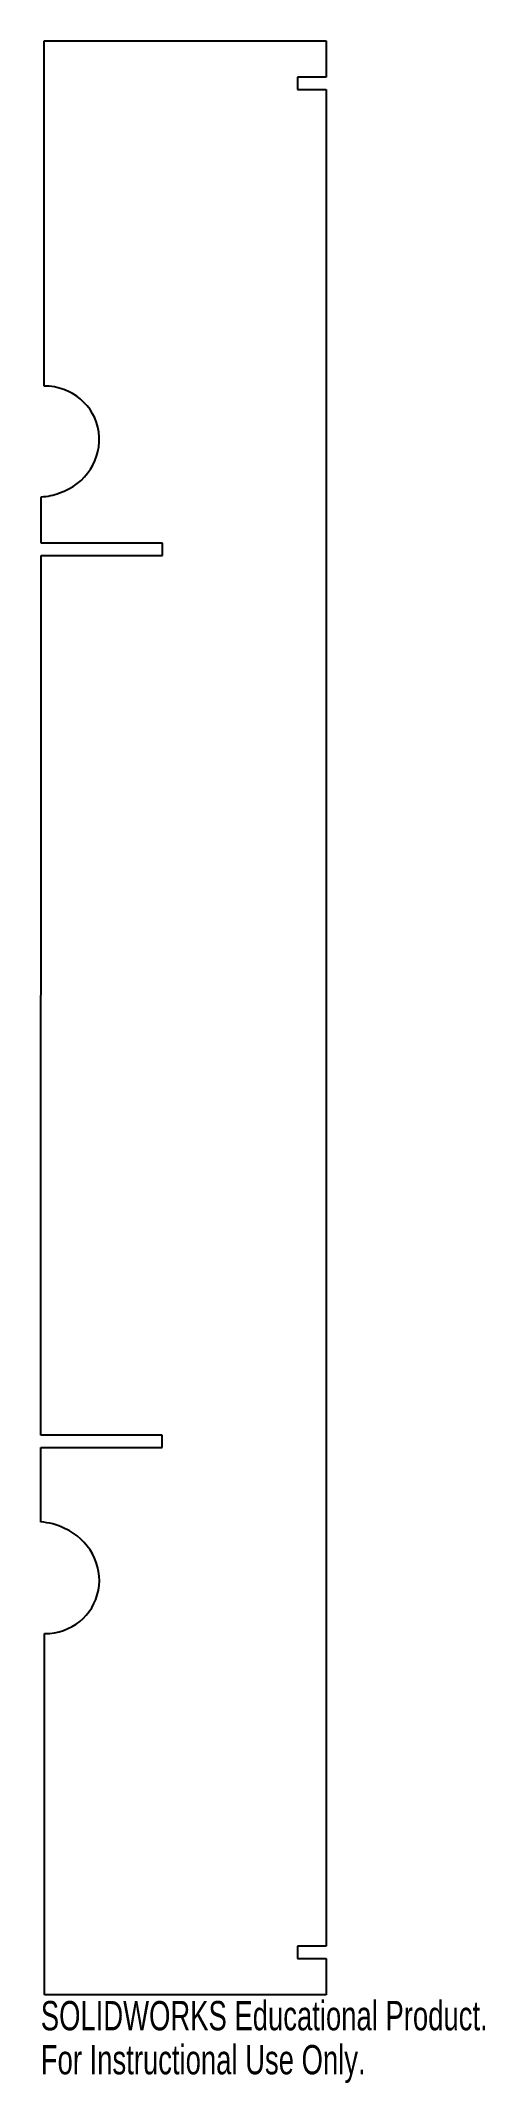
# Model space of a CAD drawing. Header units: millimetres. Extents: x -478 to -405, y -176 to 161.
import ezdxf

# ---------------------------------------------------------------- set-up
doc = ezdxf.new("R2010")
doc.units = ezdxf.units.MM
doc.styles.add('SLDTEXTSTYLE0', font='TXT', dxfattribs={"width": 0.7})

msp = doc.modelspace()

# ---------------------------------------------------------------- linework, layer by layer
at = {"color": 7, "linetype": 'Continuous', "lineweight": 25}
for p, q in [((-477.92, 161), (-431.44, 161)), ((-477.92, 104.11), (-477.92, 161)), ((-431.44, 161), (-431.44, 155)), ((-436.17, 155), (-436.17, 153)), ((-431.44, 155), (-436.17, 155)), ((-436.17, 153), (-431.44, 153)), ((-431.44, 153), (-431.44, -153)), ((-478.39, 78.21), (-478.39, 85.85)), ((-458.39, 78.21), (-478.39, 78.21)), ((-458.39, 76.21), (-458.39, 78.21)), ((-478.46, -68.79), (-478.39, 76.21)), ((-478.39, 76.21), (-458.39, 76.21)), ((-458.46, -68.79), (-478.46, -68.79)), ((-458.46, -70.79), (-458.46, -68.79)), ((-478.47, -83.09), (-478.46, -70.79)), ((-478.46, -70.79), (-458.46, -70.79)), ((-477.84, -161), (-477.84, -101.48)), ((-436.17, -153), (-436.17, -155)), ((-431.44, -153), (-436.17, -153)), ((-436.17, -155), (-431.44, -155)), ((-431.44, -155), (-431.44, -161)), ((-431.44, -161), (-477.84, -161))]:
    msp.add_line(p, q, dxfattribs=at)
for centre, major_axis, ratio, start_param, end_param in [((-478.15, 95.07), (8.82, 3.14), 0.960911, 4.681622, 7.498827), ((-478.7, 94.88), (8.82, 3.14), 0.960911, 4.41544, 4.743156), ((-478.7, -92.15), (8.49, -4.04), 0.957671, 1.538806, 1.973913), ((-478.15, -92.4), (8.49, -4.04), 0.957671, 5.173733, 7.885972)]:
    msp.add_ellipse(centre, major_axis=major_axis, ratio=ratio, start_param=start_param, end_param=end_param, dxfattribs=at)

# ---------------------------------------------------------------- texts
at = {"color": 7, "linetype": 'Continuous', "char_height": 4.8336, "attachment_point": 1, "style": 'SLDTEXTSTYLE0'}
for s, insert in [('SOLIDWORKS Educational Product.', (-478.47, -162.02)), ('For Instructional Use Only.', (-478.47, -169.27))]:
    msp.add_mtext(s, dxfattribs=dict(at, insert=insert))

doc.saveas('drawing.dxf')
